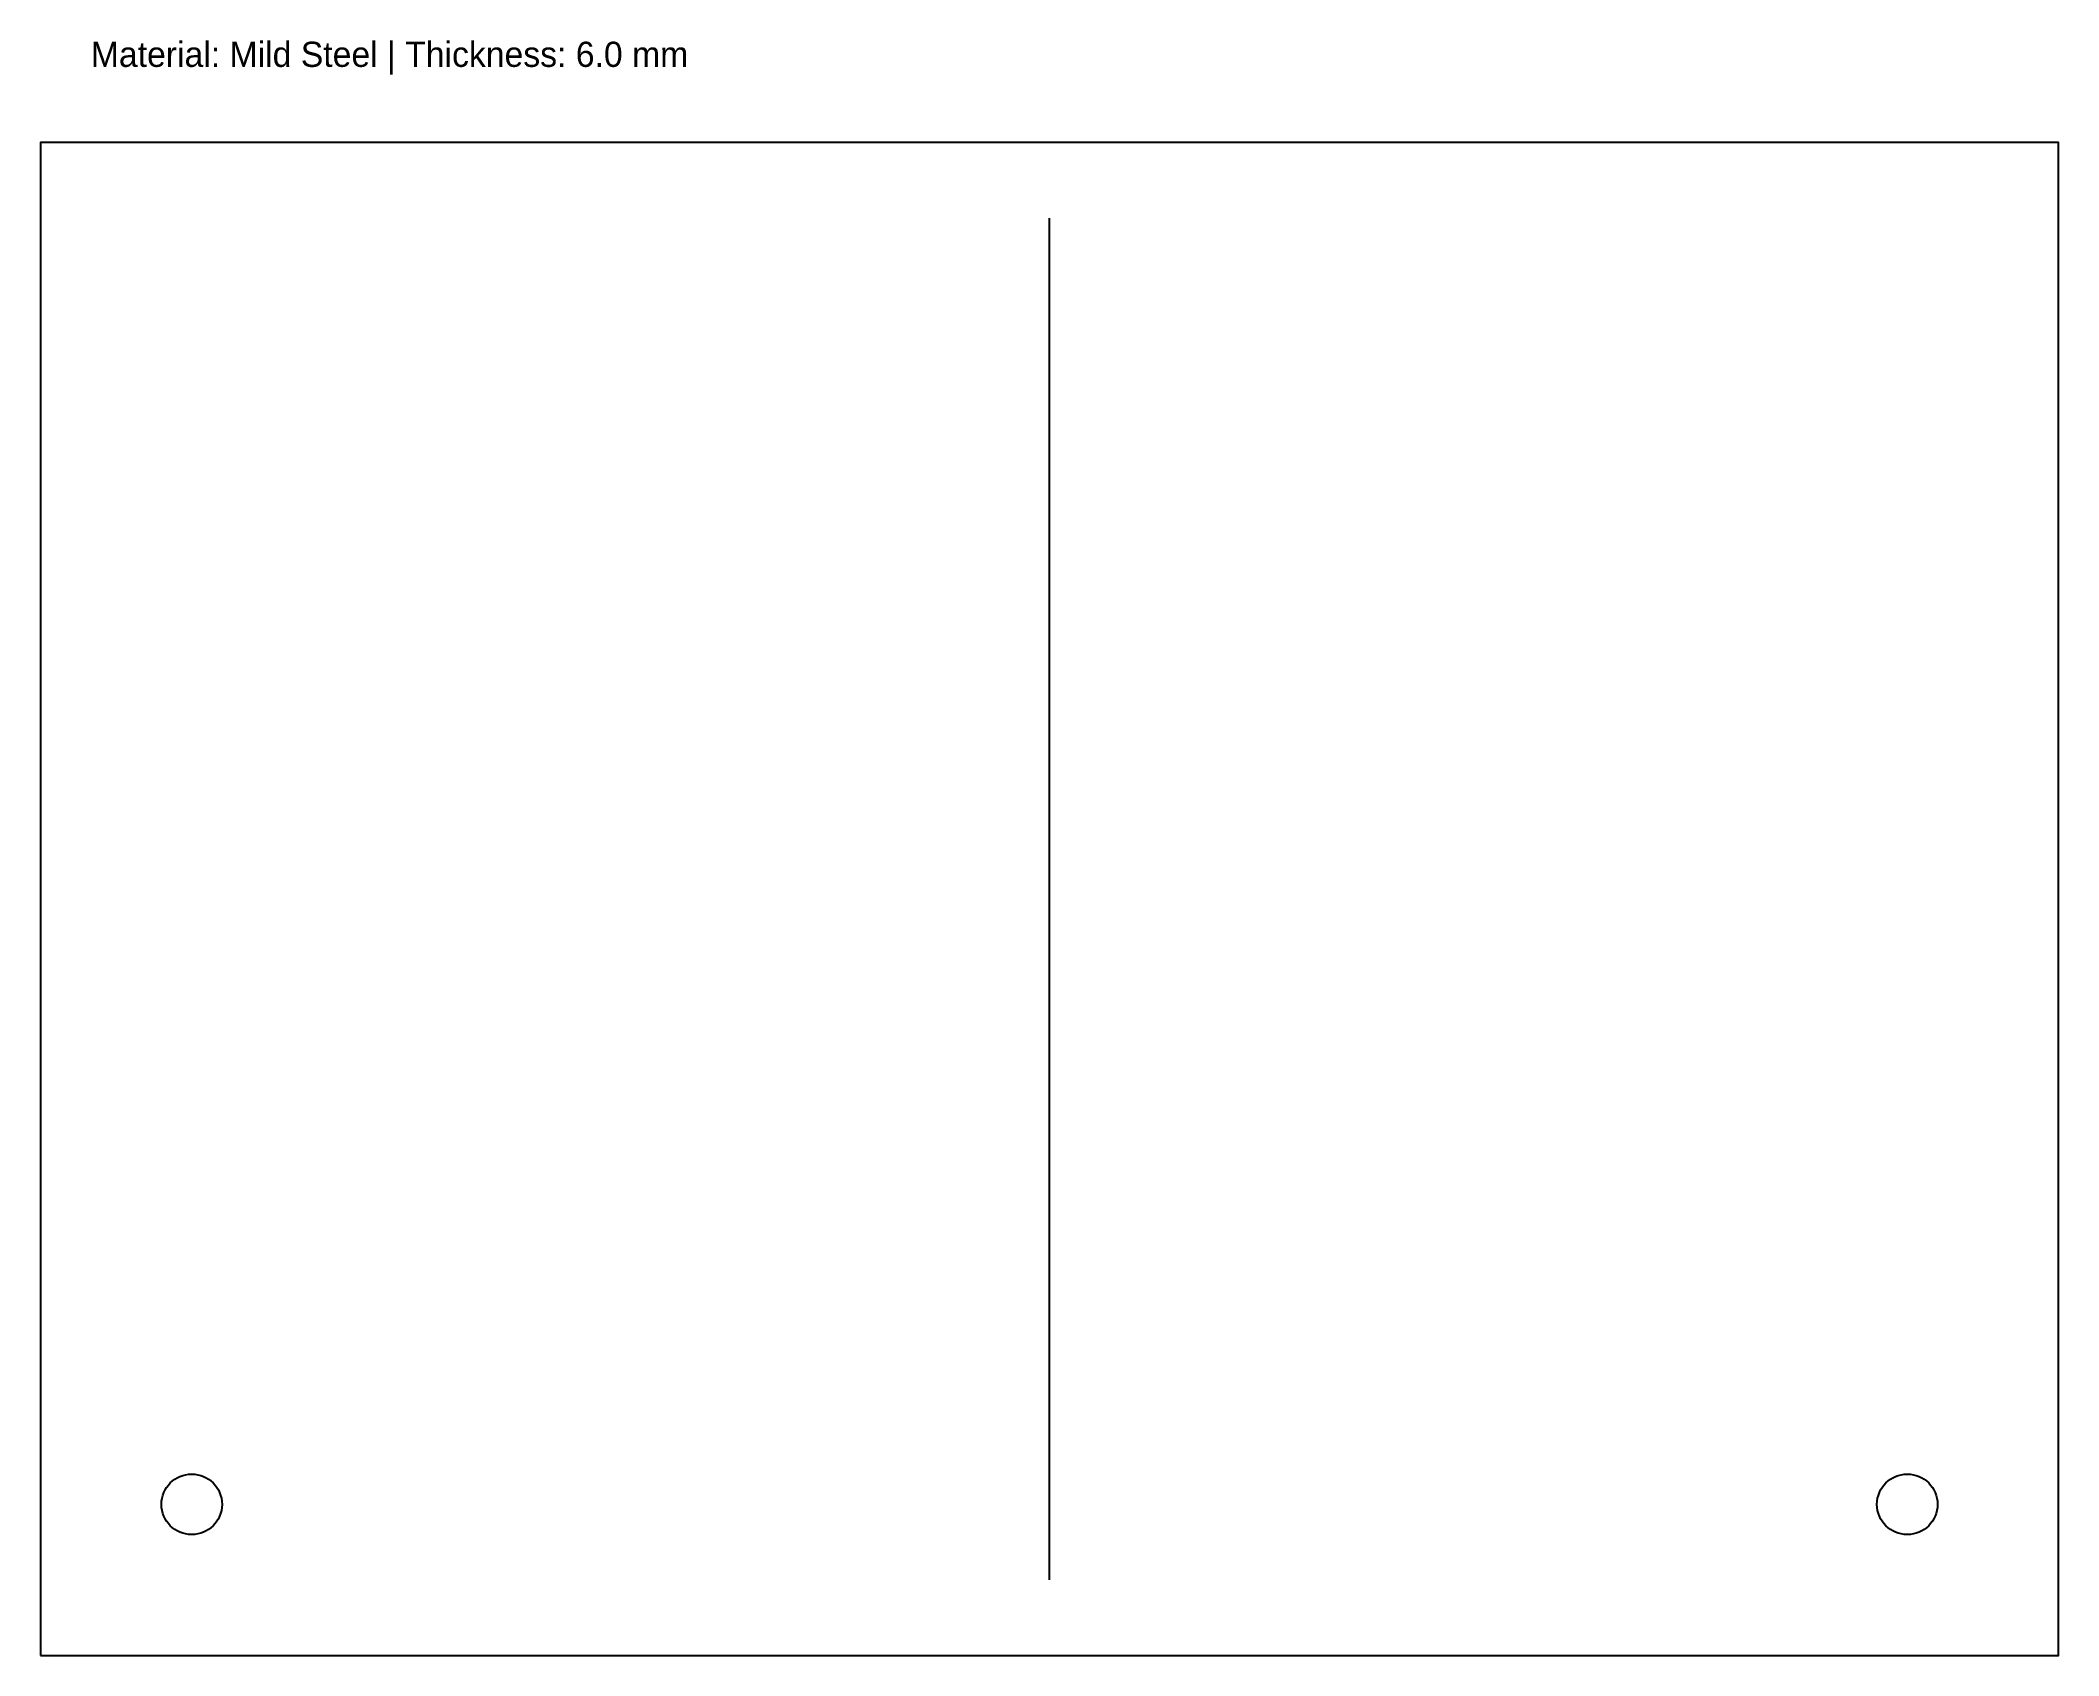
# Model space of a CAD drawing. Header units: metres. Extents: x 0 to 400, y 0 to 320.
import ezdxf

# ---------------------------------------------------------------- set-up
doc = ezdxf.new("R2010")
doc.units = ezdxf.units.M

msp = doc.modelspace()

# ---------------------------------------------------------------- linework, layer by layer
at = {"layer": 'FOLD'}
msp.add_line((200, 15), (200, 285), dxfattribs=at)
at = {"layer": 'HOLES'}
for centre in [(30, 30), (370, 30)]:
    msp.add_circle(centre, 6, dxfattribs=at)
at = {"layer": 'OUTLINE'}
msp.add_lwpolyline([(0, 0), (400, 0), (400, 300), (0, 300)], close=True, dxfattribs=at)

# ---------------------------------------------------------------- texts
at = {"layer": 'NOTES'}
msp.add_text('Material: Mild Steel | Thickness: 6.0 mm', height=5, dxfattribs=at).set_placement((10, 315))

doc.saveas('drawing.dxf')
